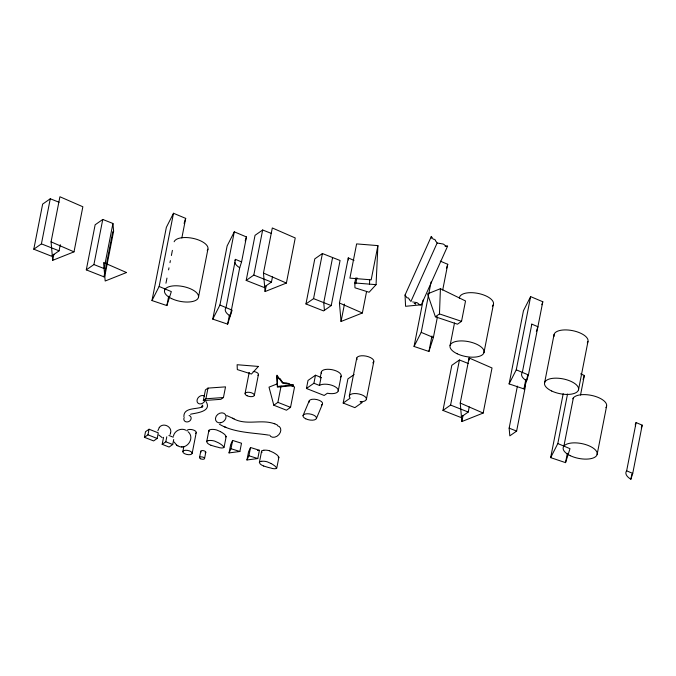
<?xml version="1.0" encoding="UTF-8"?>
<svg xmlns="http://www.w3.org/2000/svg" width="676" height="676" viewBox="0 0 676 676"><rect width="100%" height="100%" fill="white"/><g stroke="black" fill="none" stroke-linecap="round" stroke-linejoin="round"><path stroke-width="1.01" d="M177.796 445.805C186.145 450.977 195.643 438.242 188.105 431.753M435.386 316.774L439.468 313.918L440.414 288.703L465.536 300.972L461.539 321.337L457.458 324.193L435.386 316.774L427.536 293.866L440.414 288.703M210.996 445.264L215.213 446.566A48.985 21.395 11.1 0 0 218.103 447.267C219.92 448.154 226.561 448.822 222.657 445.645A23.778 10.385 11.1 0 0 218.28 442.704L214.52 441.065A7.098 3.101 11.1 0 0 208.994 440.532M224.018 447.554L226.19 436.485L224.829 434.583A23.778 10.385 11.1 0 0 220.452 431.643M263.691 466.026L267.916 467.327A48.985 21.395 11.1 0 0 270.806 468.029C272.622 468.916 279.256 469.583 275.352 466.406A23.778 10.385 11.1 0 0 270.983 463.466M276.721 468.316L278.892 457.246L277.523 455.345A23.778 10.385 11.1 0 0 273.146 452.405L269.394 450.765M369.502 284.03L369.688 279.923M355.77 277.92L354.782 282.957L354.968 287.799L369.113 292.252L376.059 284.655L377.901 245.608L356.615 243.901L349.906 278.132L371.183 279.83L377.901 245.608M157.871 430.73L159.367 427.367M220.469 431.634L216.692 429.995A7.098 3.101 11.1 0 0 211.166 429.463L209.349 429.919A3.608 1.58 11.1 0 0 208.918 430.375L206.679 441.724L207.464 443.135A8.763 3.828 11.1 0 0 210.996 445.264M208.867 430.511L209.154 431.508M263.834 450.208L262.043 450.681A3.608 1.58 11.1 0 0 261.612 451.137L259.381 462.485L260.167 463.905A8.763 3.828 11.1 0 0 263.699 466.026M261.57 451.272L261.992 452.455M60.282 244.678L59.074 250.821L51.46 256.162L33.8 249.199L42.647 204.11L50.269 198.778L59.091 202.251M33.8 249.199L41.422 243.867L50.269 198.778M51.072 241.847L59.919 196.758L82.852 206.763L74.005 251.852L52.694 260.328L51.072 241.847L74.005 251.852M52.694 260.328L53.903 254.184M86.291 269.885L95.139 224.795L102.76 219.455L112.934 223.469L113.619 231.175L104.772 276.264L103.952 276.839L86.291 269.885L93.913 264.553L102.76 219.455M112.934 223.469L104.096 268.558L93.913 264.553M103.952 276.839L112.799 231.75L113.619 231.175M173.504 213.261L159.147 286.472L171.324 291.601L166.862 305.569L151.99 300.558L166.355 227.347L173.504 213.261L185.689 218.39L181.844 237.986M164.547 290.401L164.944 288.348M165.958 283.219L166.964 278.081M168.577 269.868L168.975 267.814M169.98 262.685L170.386 260.632M171.391 255.494L172.397 250.365M166.862 305.569L168.679 296.282M144.419 437.304L145.517 431.71L149.058 429.226L158.277 432.86L157.178 438.454L153.629 440.929L144.419 437.304L147.959 434.82L149.058 429.226M173.698 439.518L172.718 444.512L169.093 447.047L162.181 444.326L163.55 437.338M162.181 444.326L165.806 441.791L166.786 436.797M198.448 297.415L207.921 249.165M182.875 451.526L183.847 446.557M234.293 231.826L219.928 305.037L232.105 310.174L227.643 324.134L212.771 319.123L227.136 245.912L234.293 231.826L246.47 236.955L241.569 261.925L239.701 267.764L230.237 316.013A17.314 7.563 11.1 0 1 226.021 307.605L235.485 259.356L241.569 261.925M192.145 453.402A4.732 2.062 11.1 0 0 185.528 450.275A4.732 2.062 11.1 0 0 184.835 453.79A4.732 2.062 11.1 0 0 192.145 453.402L196.226 432.615M203.332 400.564L205.428 389.9L207.988 388.1L225.53 386.866L223.435 397.53L220.866 399.33L203.332 400.564L205.901 398.772L223.435 397.53M205.901 398.772L207.988 388.1M199.538 457.542L200.772 451.247M227.643 324.134L229.468 314.855M204.541 458.59L205.774 452.303M272.47 276.915L271.465 282.036L263.851 287.368L246.191 280.413L255.038 235.324L262.66 229.992L271.482 233.465M246.191 280.413L253.813 275.081L262.66 229.992M263.463 273.062L272.31 227.964L295.243 237.969L286.396 283.067L265.085 291.542L263.463 273.062L286.396 283.067M229.037 452.912L230.66 444.647L232.62 440.448L241.501 443.228L239.879 451.492L229.037 452.912L230.998 448.712L232.62 440.448M245.075 393.483L249.157 372.645M265.085 291.542L266.293 285.399M254.328 395.418L258.418 374.572M246.951 459.976L248.574 451.712L250.534 447.504L259.415 450.284L257.793 458.548L246.951 459.976L248.912 455.768L250.534 447.504M277.287 383.833L269.006 387.154L273.805 405.22L277.887 402.364L281.089 386.064M305.949 303.955L314.796 258.866L322.41 253.534L340.07 260.488L331.223 305.577L323.601 310.918L305.949 303.955L313.563 298.623L322.41 253.534M273.805 405.22L286.463 410.205L290.545 407.349L294.542 386.976L291.618 385.827M306.439 388.48L308.011 380.453L315.481 375.214L321.075 377.419L319.495 385.447L313.909 383.25L306.439 388.48L324.184 395.468L327.37 393.238A10.115 4.419 11.1 0 0 338.025 391.455A10.115 4.419 11.1 0 0 331.772 385.261A10.115 4.419 11.1 0 0 319.495 385.447M332.592 257.548L323.745 302.637L324.421 310.343M313.909 383.25L315.481 375.214M320.187 377.842L321.337 371.977M366.586 291.474L362.361 312.996L341.05 321.472L339.428 302.992L348.275 257.902L354.004 260.404M341.05 321.472L344.473 304.056M355.753 283.776L356.936 277.735M338.22 390.973L341.143 376.076M343.18 403.04L350.176 398.139A8.712 3.802 11.1 0 1 354.562 393.55A8.712 3.802 11.1 0 1 365.969 397.665A8.712 3.802 11.1 0 1 360.105 401.713L362.184 402.533L354.875 407.653L343.18 403.04L347.912 378.906L354.131 374.555M349.357 395.79L356.767 357.993M366.358 399.482L373.777 361.694M437.431 316.883L433.384 337.501L428.922 351.469L414.058 346.458L423.159 300.06M414.058 346.458L421.207 332.372L431.119 281.841M428.922 351.469L431.956 335.997M442.695 290.072L447.749 264.291L440.253 261.13M450.072 345.546L454.5 322.959M469.245 406.91L468.24 412.039L460.626 417.371L442.966 410.416L451.813 365.319L459.435 359.987L468.257 363.468M442.966 410.416L450.588 405.076L459.435 359.987M460.238 403.057L469.085 357.967L492.018 367.972L483.171 413.061L461.86 421.545L460.238 403.057L483.171 413.061M461.86 421.545L463.068 415.394M483.974 352.559L493.438 304.31M509.104 383.909L523.469 310.698L530.626 296.612L542.803 301.741L528.438 374.952L523.976 388.92L509.104 383.909L516.261 369.823L530.626 296.612M525.472 386.004L516.625 431.094L509.822 435.859L509.146 428.153L517.393 386.131M536.347 331.578L537.902 326.702L531.818 324.142L522.345 372.391A17.314 7.563 11.1 0 0 526.57 380.799L527.779 374.639M523.976 388.92L525.793 379.633M544.594 382.785L554.067 334.535M567.527 394.049L557.818 443.549L569.995 448.678L565.533 462.637L550.661 457.635L563.209 393.702M563.902 446.109L573.375 397.86M578.504 389.807L587.968 341.557M565.533 462.637L567.35 453.359M580.515 395.063L584.36 375.467L580.608 373.887M597.119 454.492L606.592 406.242M626.644 470.834L636.108 422.584L642.2 425.153L632.736 473.403L630.869 479.242A17.314 7.563 11.1 0 1 626.644 470.834L632.736 473.403M630.869 479.242L631.874 474.113M170.555 433.079L170.039 434.474M173.419 436.13C174.45 430.705 181.134 427.587 185.951 430.223M170.521 433.215C172.633 426.801 163.212 422.035 159.274 427.477M226.19 436.485L225.547 436.933M278.892 457.246L278.242 457.694M184.092 223.376L185.689 218.39M245.194 240.943L246.47 236.955M446.473 268.279L447.749 264.291M541.848 304.732L542.803 301.741M583.084 379.456L584.36 375.467M641.262 428.069L642.2 425.153M206.695 441.572L206.746 441.436A3.608 1.58 11.1 0 1 207.177 440.98L208.969 440.507M259.398 462.333L259.44 462.198A3.608 1.58 11.1 0 1 259.871 461.75L261.671 461.269M303.051 415.503L309.185 400.944M316.427 418.452L322.562 403.885M440.659 243.588L440.828 243.613A7.03 6.312 1.8 0 1 441.327 243.698L442.163 243.867A2.256 2.028 1.8 0 0 442.679 243.884C444.605 244.129 445.121 246.782 447.597 246.174L421.309 304.783L405.575 306.296L405.042 295.049L431.33 236.439L431.846 237.191A18.184 6.718 90 0 0 432.108 237.555L432.547 238.146A5.552 2.053 90 0 1 432.792 238.594C433.367 240.022 434.972 238.417 435.361 240.462A5.357 1.977 90 0 1 435.471 240.614L435.538 240.707M410.847 301.623L437.135 243.014L435.623 240.833M151.99 300.558L159.147 286.472M212.771 319.123L219.928 305.037M550.661 457.635L557.818 443.549M202.344 406.707L202.682 406.403L201.913 407.003L202.792 405.997L202.496 406.707L202.192 404.975M202.217 406.791C197.544 409.664 183.458 406.918 183.889 416.67M190.581 414.329L191.08 414.084C197.358 412.842 212.12 411.329 206.019 401.536M257.446 450.546L259.415 450.284M415.132 303.921L415.605 303.837M445.138 246.41L447.597 246.174M181.574 446.861L182.114 446.878M354.782 282.957L376.059 284.655M421.309 304.783C418.833 305.391 418.309 302.738 416.391 302.493A2.256 2.028 1.8 0 1 415.875 302.476L415.039 302.307A7.03 6.312 1.8 0 0 414.54 302.223L414.371 302.197M286.159 383.047L286.328 383.064A7.03 6.312 1.8 0 1 286.835 383.148L287.663 383.326A2.256 2.028 1.8 0 0 288.179 383.343C290.105 383.588 290.621 386.241 293.105 385.624L277.371 387.137L276.839 375.898L277.354 376.65A18.184 6.718 90 0 0 277.616 377.005L278.056 377.605A5.552 2.053 90 0 1 278.301 378.045C278.546 379.794 280.261 377.554 280.481 379.363A3.219 1.191 90 0 0 280.65 379.633A12.058 4.453 90 0 0 280.777 379.802L280.87 379.912A5.357 1.977 90 0 1 280.979 380.064L281.039 380.165M439.628 243.419L440.448 243.554M439.797 243.453L437.135 243.014M413.509 302.062L412.69 301.927M415.791 303.862L414.185 303.372M285.914 383.005L282.644 382.464L282.255 381.906M230.998 448.712L239.879 451.492M248.912 455.768L257.793 458.548M439.468 313.918L461.539 321.337M162.24 437.693L158.843 435.048M219.421 424.249C234.09 432.893 253.246 432.648 268.575 435.107M234.073 418.782L232.645 418.258C246.951 426.708 263.158 417.574 277.49 425.111M274.802 423.691L274.059 423.404M224.297 426.742L226.266 427.485M232.924 418.36L226.79 415.571M253.813 275.081L271.465 282.036M313.563 298.623L331.223 305.577M41.422 243.867L59.074 250.821M450.588 405.076L468.24 412.039M509.146 428.153L516.625 431.094M277.887 402.364L290.545 407.349M168.907 435.479L173.225 437.178M147.959 434.82L157.178 438.454M165.806 441.791L172.718 444.512M516.261 369.823L528.438 374.952M421.207 332.372L433.384 337.501M339.428 302.992L362.361 312.996M177.053 445.349L177.847 445.83M271 463.466L267.223 461.826A7.098 3.101 11.1 0 0 261.696 461.294M176.597 445.019L177.146 445.416M174.112 441.986L176.487 444.935M410.197 300.685L409.352 299.476M405.042 295.049L405.558 295.801A18.184 6.718 90 0 0 405.82 296.164L406.259 296.756A5.552 2.053 90 0 1 406.504 297.203C407.07 298.631 408.676 297.026 409.073 299.071A5.357 1.977 90 0 1 409.183 299.223L409.25 299.316M281.131 380.292L282.036 381.594M469.085 357.967L469.262 360.021M348.275 257.902L348.453 259.956M431.33 236.439L431.415 238.29M174.138 241.763A17.314 7.563 11.1 0 1 194.916 238.814A17.314 7.563 11.1 0 1 207.228 250.534M239.701 267.764A17.314 7.563 11.1 0 1 234.758 262.195M234.885 260.429A17.314 7.563 11.1 0 1 235.485 259.356M459.452 298.513A17.314 7.563 11.1 0 1 479.25 293.663A17.314 7.563 11.1 0 1 492.348 306.127M531.463 324.657A17.314 7.563 11.1 0 1 531.818 324.142M554.092 336.318A17.314 7.563 11.1 0 1 572.572 330.64A17.314 7.563 11.1 0 1 587.283 342.918M635.55 426.049A17.314 7.563 11.1 0 1 636.108 422.584M572.809 398.84A17.314 7.563 11.1 0 1 593.587 395.891A17.314 7.563 11.1 0 1 605.899 407.611M357.046 359.64A8.712 3.802 11.1 0 1 366.172 356.142A8.712 3.802 11.1 0 1 372.806 362.877M321.463 373.355A10.115 4.419 11.1 0 1 332.144 369.704A10.115 4.419 11.1 0 1 340.501 377.14M320.745 377.673A10.115 4.419 11.1 0 1 321.075 377.419M309.312 402.102A6.853 2.991 11.1 0 1 317.145 399.626A6.853 2.991 11.1 0 1 321.379 405.042M253.196 371.437A4.732 2.062 11.1 0 1 257.657 373.051A4.732 2.062 11.1 0 1 257.843 375.281M249.529 373.786A4.732 2.062 11.1 0 1 249.131 372.848M277.659 425.821A6.566 4.977 -44.5 0 1 278.926 434.592A6.566 4.977 -44.5 0 1 269.58 435.057M205.394 399.803A4.774 3.659 -43.5 0 1 199.302 403.825A4.774 3.659 -43.5 0 1 197.958 398.003A4.774 3.659 -43.5 0 1 204.575 396.263M189.103 415.453A3.777 3.211 -27.3 0 1 190.767 419.686A3.777 3.211 -27.3 0 1 185.858 421.773A3.777 3.211 -27.3 0 1 184.193 417.548M263.868 450.233A7.098 3.101 11.1 0 1 269.403 450.74M201.127 452.033A2.56 1.115 11.1 0 1 201.761 450.63A2.56 1.115 11.1 0 1 205.132 451.298A2.56 1.115 11.1 0 1 205.149 452.827M186.939 430.882A4.732 2.062 11.1 0 1 192.812 429.818A4.732 2.062 11.1 0 1 195.651 433.316M258.409 366.434L251.455 374.031L237.31 369.578L237.124 364.727L258.409 366.434M126.496 272.529L105.186 281.013L103.563 262.533L126.496 272.529M293.24 384.923L277.506 386.444L276.974 375.197L282.5 383.165L293.24 384.923M202.639 405.921L202.445 405.456L202.639 405.963M171.662 298.631A17.314 7.563 11.1 0 0 198.482 297.288A17.314 7.563 11.1 0 0 174.349 285.813A17.314 7.563 11.1 0 0 171.662 298.631M457.187 353.776A17.314 7.563 11.1 0 0 484.008 352.433A17.314 7.563 11.1 0 0 459.874 340.949A17.314 7.563 11.1 0 0 457.187 353.776M551.717 391.024A17.314 7.563 11.1 0 0 578.538 389.672A17.314 7.563 11.1 0 0 554.404 378.197A17.314 7.563 11.1 0 0 551.717 391.024M570.333 455.708A17.314 7.563 11.1 0 0 597.153 454.365A17.314 7.563 11.1 0 0 573.02 442.89A17.314 7.563 11.1 0 0 570.333 455.708M305.696 418.774A6.853 2.991 11.1 0 0 316.444 418.393A6.853 2.991 11.1 0 0 307.073 413.763A6.853 2.991 11.1 0 0 305.696 418.774M247.036 395.747A4.732 2.062 11.1 0 0 254.345 395.359A4.732 2.062 11.1 0 0 247.729 392.241A4.732 2.062 11.1 0 0 247.036 395.747M220.604 422.787A5.687 4.58 -37.5 0 0 225.412 414.608A5.687 4.58 -37.5 0 0 216.236 416.154A5.687 4.58 -37.5 0 0 220.604 422.787M200.586 458.767A2.56 1.115 11.1 0 0 204.549 458.565A2.56 1.115 11.1 0 0 200.983 456.866A2.56 1.115 11.1 0 0 200.586 458.767"/></g></svg>
